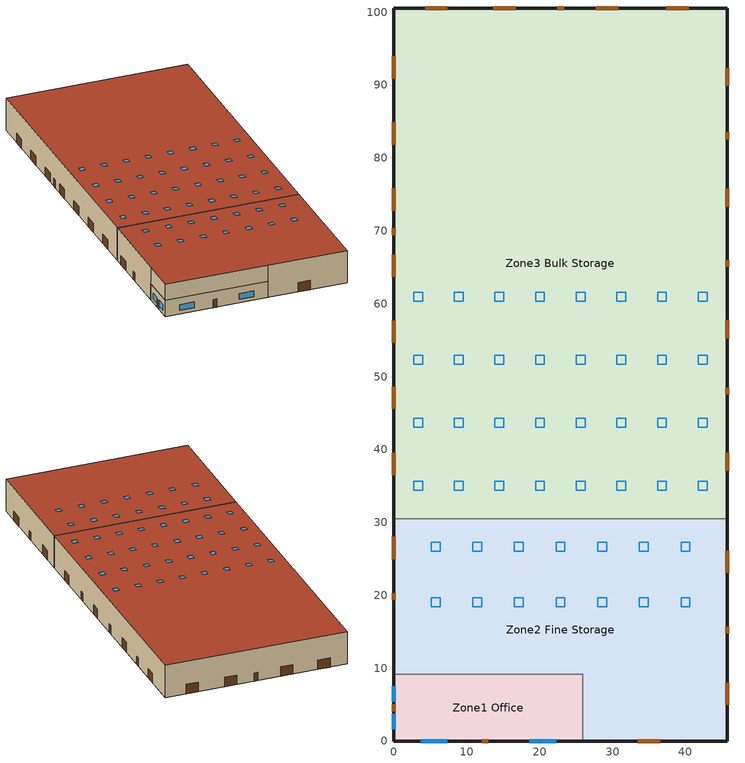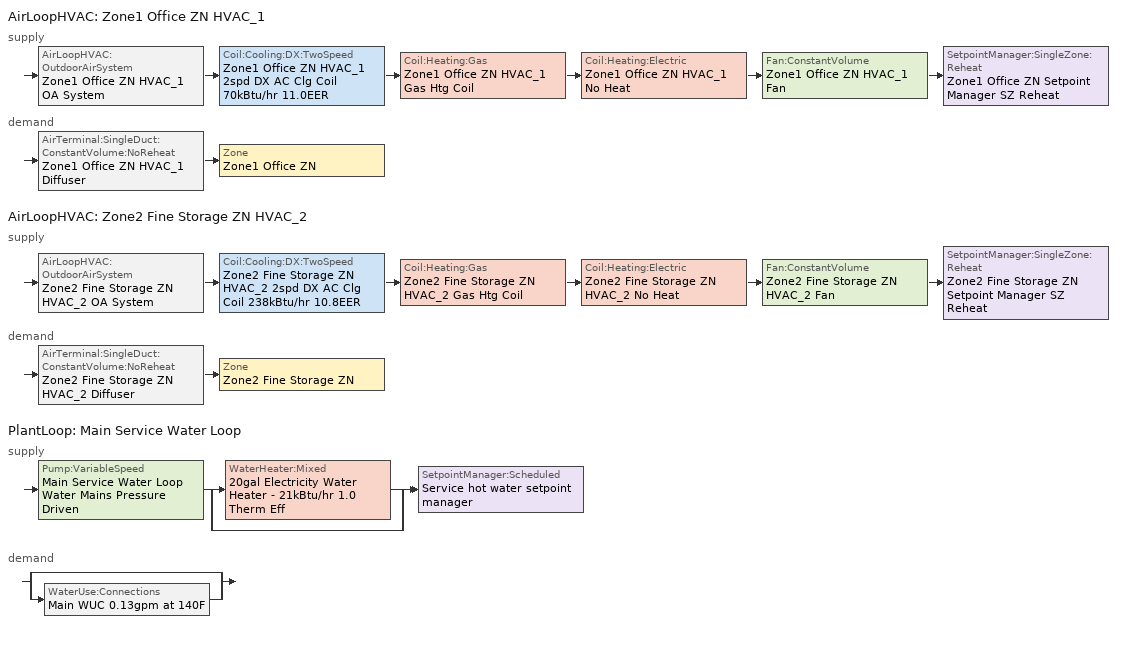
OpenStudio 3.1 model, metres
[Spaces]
Zone3 Bulk Storage
 floor ground (Foundation F 126 Perim 18592 Area 320484): 45.72,100.58 45.72,30.48 0,30.48 0,100.58 z0
 wall outside: 45.72,30.48 45.72,100.58 0,100.58 0,30.48 z0:8.53
 wall to Zone2 Fine Storage: 45.72,30.48 0,30.48 z0:8.53
 door: 0,93.95 0,90.9 / 0,84.88 0,81.83 / 0,75.82 0,72.77 / 0,66.75 0,63.7 / 0,57.68 0,54.63 / 0,48.61 0,45.57 / 0,39.55 0,36.5 / 45.72,37.09 45.72,39.53 / 45.72,55.27 45.72,57.71 / 45.72,73.32 45.72,75.75 / 45.72,89.89 45.72,92.33 / 40.44,100.58 37.39,100.58 / 30.77,100.58 27.72,100.58 / 16.69,100.58 13.64,100.58 / 7.32,100.58 4.27,100.58 z0:2.44; 45.72,47.55 45.72,48.46 / 45.72,65.07 45.72,65.99 / 45.72,82.6 45.72,83.51 / 23.35,100.58 22.44,100.58 / 0,70.35 0,69.43 z0:2.13
 roof outside: 45.72,30.48 45.72,100.58 0,100.58 0,30.48 z8.53
 skylight: 37.4,51.71 37.4,52.93 36.18,52.93 36.18,51.71 z8.53; 9.51,51.71 9.51,52.93 8.29,52.93 8.29,51.71 z8.53; 42.97,60.35 42.97,61.57 41.76,61.57 41.76,60.35 z8.53; 20.66,34.44 20.66,35.66 19.44,35.66 19.44,34.44 z8.53; 42.97,43.08 42.97,44.3 41.76,44.3 41.76,43.08 z8.53; 26.24,51.71 26.24,52.93 25.02,52.93 25.02,51.71 z8.53; 20.66,43.08 20.66,44.3 19.44,44.3 19.44,43.08 z8.53; 31.82,34.44 31.82,35.66 30.6,35.66 30.6,34.44 z8.53; 31.82,60.35 31.82,61.57 30.6,61.57 30.6,60.35 z8.53; 26.24,34.44 26.24,35.66 25.02,35.66 25.02,34.44 z8.53; 15.09,34.44 15.09,35.66 13.87,35.66 13.87,34.44 z8.53; 9.51,34.44 9.51,35.66 8.29,35.66 8.29,34.44 z8.53; 37.4,34.44 37.4,35.66 36.18,35.66 36.18,34.44 z8.53; 15.09,51.71 15.09,52.93 13.87,52.93 13.87,51.71 z8.53; 31.82,43.08 31.82,44.3 30.6,44.3 30.6,43.08 z8.53; 37.4,60.35 37.4,61.57 36.18,61.57 36.18,60.35 z8.53; 42.97,51.71 42.97,52.93 41.76,52.93 41.76,51.71 z8.53; 42.97,34.44 42.97,35.66 41.76,35.66 41.76,34.44 z8.53; 20.66,60.35 20.66,61.57 19.44,61.57 19.44,60.35 z8.53; 26.24,43.08 26.24,44.3 25.02,44.3 25.02,43.08 z8.53; 3.93,51.71 3.93,52.93 2.71,52.93 2.71,51.71 z8.53; 9.51,43.08 9.51,44.3 8.29,44.3 8.29,43.08 z8.53; 9.51,60.35 9.51,61.57 8.29,61.57 8.29,60.35 z8.53; 3.93,43.08 3.93,44.3 2.71,44.3 2.71,43.08 z8.53; 3.93,34.44 3.93,35.66 2.71,35.66 2.71,34.44 z8.53; 20.66,51.71 20.66,52.93 19.44,52.93 19.44,51.71 z8.53; 15.09,43.08 15.09,44.3 13.87,44.3 13.87,43.08 z8.53; 37.4,43.08 37.4,44.3 36.18,44.3 36.18,43.08 z8.53; 31.82,51.71 31.82,52.93 30.6,52.93 30.6,51.71 z8.53; 3.93,60.35 3.93,61.57 2.71,61.57 2.71,60.35 z8.53; 15.09,60.35 15.09,61.57 13.87,61.57 13.87,60.35 z8.53; 26.24,60.35 26.24,61.57 25.02,61.57 25.02,60.35 z8.53
Zone2 Fine Storage
 floor to Zone1 Office: 0,0 0,9.14 25.91,9.14 25.91,0 z4.27
 floor ground (Foundation F 126 Perim 7162 Area 115653): 45.72,30.48 45.72,0 25.91,0 25.91,9.14 0,9.14 0,30.48 z0
 wall outside: 0,30.48 0,9.14 / 25.91,0 45.72,0 45.72,30.48 z0:8.53; 0,9.14 0,0 25.91,0 z4.27:8.53
 wall to Zone1 Office: 0,9.14 25.91,9.14 25.91,0 z0:4.27
 door: 33.48,0 36.53,0 / 45.72,4.94 45.72,7.99 / 45.72,23.09 45.72,26.14 / 0,28.02 0,24.97 z0:2.44; 0,20.27 0,19.35 / 45.72,14.78 45.72,15.7 z0:2.13
 roof outside: 45.72,0 45.72,30.48 0,30.48 0,0 z8.53
 skylight: 40.61,26.06 40.61,27.28 39.4,27.28 39.4,26.06 z8.53; 17.75,26.06 17.75,27.28 16.54,27.28 16.54,26.06 z8.53; 17.75,18.44 17.75,19.66 16.54,19.66 16.54,18.44 z8.53; 40.61,18.44 40.61,19.66 39.4,19.66 39.4,18.44 z8.53; 6.32,26.06 6.32,27.28 5.11,27.28 5.11,26.06 z8.53; 12.04,26.06 12.04,27.28 10.82,27.28 10.82,26.06 z8.53; 23.47,18.44 23.47,19.66 22.25,19.66 22.25,18.44 z8.53; 6.32,18.44 6.32,19.66 5.11,19.66 5.11,18.44 z8.53; 29.18,26.06 29.18,27.28 27.97,27.28 27.97,26.06 z8.53; 23.47,26.06 23.47,27.28 22.25,27.28 22.25,26.06 z8.53; 29.18,18.44 29.18,19.66 27.97,19.66 27.97,18.44 z8.53; 34.9,26.06 34.9,27.28 33.68,27.28 33.68,26.06 z8.53; 12.04,18.44 12.04,19.66 10.82,19.66 10.82,18.44 z8.53; 34.9,18.44 34.9,19.66 33.68,19.66 33.68,18.44 z8.53
Zone1 Office
 floor ground (Foundation F 126 Perim 3505 Area 23688): 25.91,9.14 25.91,0 0,0 0,9.14 z0
 wall outside: 0,9.14 0,0 25.91,0 z0:4.27
 window: 0,7.52 0,5.39 / 18.59,0 22.25,0 / 3.66,0 7.31,0 / 0,3.76 0,1.62 z0.91:2.44
 door: 12.04,0 12.95,0 / 0,5.03 0,4.11 z0:2.13
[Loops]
AirLoopHVAC 'Zone1 Office ZN HVAC_1'
 supply: AirLoopHVAC:OutdoorAirSystem 'Zone1 Office ZN HVAC_1 OA System' > Coil:Cooling:DX:TwoSpeed 'Zone1 Office ZN HVAC_1 2spd DX AC Clg Coil 70kBtu/hr 11.0EER' > Coil:Heating:Gas 'Zone1 Office ZN HVAC_1 Gas Htg Coil' > Coil:Heating:Electric 'Zone1 Office ZN HVAC_1 No Heat' > Fan:ConstantVolume 'Zone1 Office ZN HVAC_1 Fan' > SetpointManager:SingleZone:Reheat 'Zone1 Office ZN Setpoint Manager SZ Reheat'
 demand: AirTerminal:SingleDuct:ConstantVolume:NoReheat 'Zone1 Office ZN HVAC_1 Diffuser' > Zone 'Zone1 Office ZN'
AirLoopHVAC 'Zone2 Fine Storage ZN HVAC_2'
 supply: AirLoopHVAC:OutdoorAirSystem 'Zone2 Fine Storage ZN HVAC_2 OA System' > Coil:Cooling:DX:TwoSpeed 'Zone2 Fine Storage ZN HVAC_2 2spd DX AC Clg Coil 238kBtu/hr 10.8EER' > Coil:Heating:Gas 'Zone2 Fine Storage ZN HVAC_2 Gas Htg Coil' > Coil:Heating:Electric 'Zone2 Fine Storage ZN HVAC_2 No Heat' > Fan:ConstantVolume 'Zone2 Fine Storage ZN HVAC_2 Fan' > SetpointManager:SingleZone:Reheat 'Zone2 Fine Storage ZN Setpoint Manager SZ Reheat'
 demand: AirTerminal:SingleDuct:ConstantVolume:NoReheat 'Zone2 Fine Storage ZN HVAC_2 Diffuser' > Zone 'Zone2 Fine Storage ZN'
PlantLoop 'Main Service Water Loop'
 supply: Pump:VariableSpeed 'Main Service Water Loop Water Mains Pressure Driven' > split
  | WaterHeater:Mixed '20gal Electricity Water Heater - 21kBtu/hr 1.0 Therm Eff'
  | bypass
  join > SetpointManager:Scheduled 'Service hot water setpoint manager'
 demand: split
  | bypass
  | WaterUse:Connections 'Main WUC 0.13gpm at 140F'
[ClimateZones]
Climate Zone Institution Name 1=ASHRAE; Climate Zone Document Name 1=ANSI/ASHRAE Standard 169; Climate Zone Document Year 1=2006; Climate Zone Value 1=2A
[Building]
-Warehouse-ASHRAE 169-2013-2A created: 2021-08-23 21:15:37 +0000: Default Construction Set=90.1-2010 - Warehouse - ASHRAE 169-2013-2A; Standards Number of Stories=1; Standards Number of Above Ground Stories=1; Standards Building Type=Warehouse
[Site]
Tampa-MacDill AFB_FL_USA: Latitude {deg}=27.85; Longitude {deg}=-82.52; Time Zone {hr}=-5; Elevation {m}=8; Terrain=Urban
[Site:WaterMainsTemperature]
Calculation Method=Correlation; Annual Average Outdoor Air Temperature {C}=21.85; Maximum Difference In Monthly Average Outdoor Air Temperatures {deltaC}=14.3
[SizingPeriod:DesignDay] Barometric Pressure {Pa}=101229; Sky Clearness=0; Rain Indicator=0; Snow Indicator=0; Day of Month=21; Daylight Saving Time Indicator=0; Humidity Indicating Type=Wetbulb; Dry-Bulb Temperature Range Modifier Type=DefaultMultipliers
Name | Maximum Dry-Bulb Temperature {C} | Daily Dry-Bulb Temperature Range {deltaC} | Humidity Indicating Conditions at Maximum Dry-Bulb | Wind Speed {m/s} | Wind Direction {deg} | Month | Day Type | Solar Model Indicator | ASHRAE Taub | ASHRAE Taud
Tampa-MacDill.AFB_FL_USA Ann Clg .4% Condns DB=>MWB | 33.9 | 7.9 | 25.1 | 3.1 | 270 | 8 | SummerDesignDay | ASHRAETau | 0.491 | 2.016
Tampa-MacDill.AFB_FL_USA Ann Htg 99.6% Condns DB | 4.6 | 0 | 4.6 | 2.5 | 10 | 1 | WinterDesignDay | ASHRAEClearSky
[Site:GroundTemperature:FCfactorMethod]
January Ground Temperature {C}=24.2; February Ground Temperature {C}=18.9; March Ground Temperature {C}=15.7; April Ground Temperature {C}=13.6; May Ground Temperature {C}=15.5; June Ground Temperature {C}=17.1; July Ground Temperature {C}=21.2; August Ground Temperature {C}=26.9; September Ground Temperature {C}=27.6; October Ground Temperature {C}=27.9; November Ground Temperature {C}=27.4; December Ground Temperature {C}=26.2
[Material:NoMass] Thermal Absorptance=0.9; Solar Absorptance=0.7
Name | Roughness | Thermal Resistance {m2-K/W} | Visible Absorptance
CP02 CARPET PAD | VeryRough | 0.21648 | 0.8
Typical Insulation R-6.78; Typical Insulation R-6.78 1; Typical Insulation R-6.78 2; Typical Insulation R-6.78 3 | Smooth | 1.19347 | 0.7
Typical Carpet Pad | Smooth | 0.21648 | 0.8
Typical Insulation R-7.55; Typical Insulation R-7.55 1 | Smooth | 1.3294 | 0.7
Typical Insulation R-9.53; Typical Insulation R-9.53 1 | Smooth | 1.67819 | 0.7
Typical Insulation R-0.58; Typical Insulation R-0.58 1; Typical Insulation R-0.58 2; Typical Insulation R-0.58 3 | Smooth | 0.101892 | 0.7
Typical Insulation R-0.01; Typical Insulation R-0.01 1; Typical Insulation R-0.01 2; Typical Insulation R-0.01 3 | Smooth | 0.001 | 0.7
Typical Insulation R-9.45; Typical Insulation R-9.45 1 | Smooth | 1.66456 | 0.7
Typical Insulation R-17.4; Typical Insulation R-17.4 1 | Smooth | 3.06462 | 0.7
[Material]
Name | Roughness | Thickness {m} | Conductivity {W/m-K} | Density {kg/m3} | Specific Heat {J/kg-K} | Thermal Absorptance | Solar Absorptance | Visible Absorptance
100mm Normalweight concrete floor | MediumSmooth | 0.1016 | 2.31 | 2322 | 832
G01 13mm gypsum board | Smooth | 0.0127 | 0.16 | 800 | 1090 | 0.9 | 0.7 | 0.5
4 in. Normalweight Concrete Floor | MediumRough | 0.1016 | 2.31 | 2322 | 832 | 0.9 | 0.7 | 0.7
Metal Siding | Smooth | 0.0015 | 44.96 | 7688.86 | 410 | 0.9 | 0.7 | 0.7
1/2IN Gypsum | Smooth | 0.0127 | 0.16 | 784.9 | 830 | 0.9 | 0.4 | 0.4
Metal Roof Surface | Smooth | 0.0008 | 45.28 | 7824 | 500 | 0.9 | 0.7 | 0.7
6 in. Normalweight Concrete Floor | MediumRough | 0.1524 | 2.31 | 2322 | 832 | 0.9 | 0.7 | 0.7
8 in. Concrete Block Basement Wall | MediumRough | 0.2032 | 1.326 | 1842 | 912 | 0.9 | 0.7 | 0.7
G05 25mm wood | MediumSmooth | 0.0254 | 0.15 | 608 | 1630 | 0.9 | 0.5 | 0.5
Std Wood 6inch | MediumSmooth | 0.15 | 0.12 | 540 | 1210 | 0.9 | 0.7 | 0.7
[Construction:FfactorGroundFloor] F-Factor {W/m-K}=1.26344
Name | Area {m2} | PerimeterExposed {m}
Foundation F 126 Perim 3505 Area 23688 | 236.88 | 35.0503
Foundation F 126 Perim 18592 Area 320484 | 3204.84 | 185.919
Foundation F 126 Perim 7162 Area 115653 | 1156.53 | 71.6245
[DefaultConstructionSet] Interior Partition Construction=Typical Interior Partition
Name | Default Exterior Surface Constructions | Default Interior Surface Constructions | Default Ground Contact Surface Constructions | Default Exterior SubSurface Constructions | Default Interior SubSurface Constructions
90.1-2010 - Warehouse - ASHRAE 169-2013-2A | Default Surface Constructions 1 | Default Surface Constructions 2 | Default Surface Constructions 3 | Default Sub Surface Constructions 1 | Default Sub Surface Constructions 2
90.1-2010 - Warehouse - Bulk - ASHRAE 169-2013-2A | Default Surface Constructions 4 | Default Surface Constructions 5 | Default Surface Constructions 6 | Default Sub Surface Constructions 3 | Default Sub Surface Constructions 4
90.1-2010 - Warehouse - Fine - ASHRAE 169-2013-2A | Default Surface Constructions 7 | Default Surface Constructions 8 | Default Surface Constructions 9 | Default Sub Surface Constructions 5 | Default Sub Surface Constructions 6
90.1-2010 - Warehouse - Office - ASHRAE 169-2013-2A | Default Surface Constructions 10 | Default Surface Constructions 11 | Default Surface Constructions 12 | Default Sub Surface Constructions 7 | Default Sub Surface Constructions 8
[DefaultSurfaceConstructions]
Name | Floor Construction | Wall Construction | Roof Ceiling Construction
Default Surface Constructions 1 | Typical Insulated Exterior Mass Floor R-9.35 | Typical Insulated Metal Building Wall R-8.85 | Typical Insulated Metal Building Roof R-10.31
Default Surface Constructions 2; Default Surface Constructions 5; Default Surface Constructions 8; Default Surface Constructions 11 | Typical Interior Floor | Typical Interior Wall | Typical Interior Ceiling
Default Surface Constructions 3; Default Surface Constructions 6; Default Surface Constructions 9; Default Surface Constructions 12 | ext-slab | Typical Insulated Basement Mass Wall
Default Surface Constructions 4 | Typical Insulated Exterior Mass Floor R-9.35 1 | Typical Insulated Metal Building Wall R-8.85 1 | Typical Insulated Metal Building Roof R-10.31 1
Default Surface Constructions 7 | Typical Insulated Exterior Mass Floor R-9.35 2 | Typical Insulated Metal Building Wall R-10.75 | Typical Insulated Metal Building Roof R-18.18
Default Surface Constructions 10 | Typical Insulated Exterior Mass Floor R-9.35 3 | Typical Insulated Metal Building Wall R-10.75 1 | Typical Insulated Metal Building Roof R-18.18 1
[Construction]
Typical Insulated Exterior Mass Floor R-9.35: Typical Insulation R-6.78, 4 in. Normalweight Concrete Floor, Typical Carpet Pad
Typical Insulated Metal Building Wall R-8.85: Metal Siding, Typical Insulation R-7.55, 1/2IN Gypsum
Typical Insulated Metal Building Roof R-10.31: Metal Roof Surface, Typical Insulation R-9.53
Typical Interior Floor: 100mm Normalweight concrete floor, CP02 CARPET PAD
Typical Interior Wall: G01 13mm gypsum board, G01 13mm gypsum board
Typical Interior Ceiling: CP02 CARPET PAD, 100mm Normalweight concrete floor
ext-slab: 6 in. Normalweight Concrete Floor
Typical Insulated Basement Mass Wall: 8 in. Concrete Block Basement Wall
U 0.72 SHGC 0.25 Sgl Ref-B-M Tint 6mm: REF B TINT MID 6MM
Typical Uninsulated Swinging Door R-1.43: Typical Insulation R-0.58
Typical Overhead Door R-0.86: Typical Insulation R-0.01
U 1.98 SHGC 0.36 Sgl Ref-B-H Clr 6mm: REF B CLEAR HI 6MM
Typical Interior Window: Clear 3mm
Typical Interior Door; Typical Interior Partition: G05 25mm wood
Typical Insulated Exterior Mass Floor R-9.35 1: Typical Insulation R-6.78 1, 4 in. Normalweight Concrete Floor, Typical Carpet Pad
Typical Insulated Metal Building Wall R-8.85 1: Metal Siding, Typical Insulation R-7.55 1, 1/2IN Gypsum
Typical Insulated Metal Building Roof R-10.31 1: Metal Roof Surface, Typical Insulation R-9.53 1
Typical Uninsulated Swinging Door R-1.43 1: Typical Insulation R-0.58 1
Typical Overhead Door R-0.86 1: Typical Insulation R-0.01 1
Typical Insulated Exterior Mass Floor R-9.35 2: Typical Insulation R-6.78 2, 4 in. Normalweight Concrete Floor, Typical Carpet Pad
Typical Insulated Metal Building Wall R-10.75: Metal Siding, Typical Insulation R-9.45, 1/2IN Gypsum
Typical Insulated Metal Building Roof R-18.18: Metal Roof Surface, Typical Insulation R-17.4
Typical Uninsulated Swinging Door R-1.43 2: Typical Insulation R-0.58 2
Typical Overhead Door R-0.86 2: Typical Insulation R-0.01 2
Typical Insulated Exterior Mass Floor R-9.35 3: Typical Insulation R-6.78 3, 4 in. Normalweight Concrete Floor, Typical Carpet Pad
Typical Insulated Metal Building Wall R-10.75 1: Metal Siding, Typical Insulation R-9.45 1, 1/2IN Gypsum
Typical Insulated Metal Building Roof R-18.18 1: Metal Roof Surface, Typical Insulation R-17.4 1
Typical Uninsulated Swinging Door R-1.43 3: Typical Insulation R-0.58 3
Typical Overhead Door R-0.86 3: Typical Insulation R-0.01 3
InteriorFurnishings: Std Wood 6inch
[DefaultSubSurfaceConstructions]
Name | Fixed Window Construction | Operable Window Construction | Door Construction | Overhead Door Construction | Skylight Construction | Tubular Daylight Dome Construction | Tubular Daylight Diffuser Construction
Default Sub Surface Constructions 1 | U 0.72 SHGC 0.25 Sgl Ref-B-M Tint 6mm | U 0.72 SHGC 0.25 Sgl Ref-B-M Tint 6mm | Typical Uninsulated Swinging Door R-1.43 | Typical Overhead Door R-0.86 | U 1.98 SHGC 0.36 Sgl Ref-B-H Clr 6mm | Typical Interior Window | Typical Interior Window
Default Sub Surface Constructions 2; Default Sub Surface Constructions 4; Default Sub Surface Constructions 6; Default Sub Surface Constructions 8 | Typical Interior Window | Typical Interior Window | Typical Interior Door
Default Sub Surface Constructions 3 | U 0.72 SHGC 0.25 Sgl Ref-B-M Tint 6mm | U 0.72 SHGC 0.25 Sgl Ref-B-M Tint 6mm | Typical Uninsulated Swinging Door R-1.43 1 | Typical Overhead Door R-0.86 1 | U 1.98 SHGC 0.36 Sgl Ref-B-H Clr 6mm | Typical Interior Window | Typical Interior Window
Default Sub Surface Constructions 5 | U 0.72 SHGC 0.25 Sgl Ref-B-M Tint 6mm | U 0.72 SHGC 0.25 Sgl Ref-B-M Tint 6mm | Typical Uninsulated Swinging Door R-1.43 2 | Typical Overhead Door R-0.86 2 | U 1.98 SHGC 0.36 Sgl Ref-B-H Clr 6mm | Typical Interior Window | Typical Interior Window
Default Sub Surface Constructions 7 | U 0.72 SHGC 0.25 Sgl Ref-B-M Tint 6mm | U 0.72 SHGC 0.25 Sgl Ref-B-M Tint 6mm | Typical Uninsulated Swinging Door R-1.43 3 | Typical Overhead Door R-0.86 3 | U 1.98 SHGC 0.36 Sgl Ref-B-H Clr 6mm | Typical Interior Window | Typical Interior Window
[WindowMaterial:Glazing] Optical Data Type=SpectralAverage; Infrared Transmittance at Normal Incidence=0; Front Side Infrared Hemispherical Emissivity=0.84; Conductivity {W/m-K}=0.9; Dirt Correction Factor for Solar and Visible Transmittance=1; Solar Diffusing=No
Name | Thickness {m} | Solar Transmittance at Normal Incidence | Front Side Solar Reflectance at Normal Incidence | Back Side Solar Reflectance at Normal Incidence | Visible Transmittance at Normal Incidence | Front Side Visible Reflectance at Normal Incidence | Back Side Visible Reflectance at Normal Incidence | Back Side Infrared Hemispherical Emissivity
REF B TINT MID 6MM | 0.006 | 0.1 | 0.11 | 0.41 | 0.13 | 0.1 | 0.32 | 0.45
REF B CLEAR HI 6MM | 0.006 | 0.24 | 0.16 | 0.32 | 0.3 | 0.16 | 0.29 | 0.6
Clear 3mm | 0.003 | 0.837 | 0.075 | 0.075 | 0.898 | 0.081 | 0.081 | 0.84
[Space] Building Story=Building Story 1; Part of Total Floor Area=Yes
Name | Space Type | Thermal Zone
Zone3 Bulk Storage | Warehouse Bulk | Zone3 Bulk Storage ZN
Zone2 Fine Storage | Warehouse Fine | Zone2 Fine Storage ZN
Zone1 Office | Warehouse Office | Zone1 Office ZN
[BuildingStory]
Building Story 1: Nominal Z Coordinate {m}=0
[SpaceType] Standards Building Type=Warehouse
Name | Default Construction Set | Default Schedule Set | Design Specification Outdoor Air Object | Standards Space Type
Warehouse Bulk | 90.1-2010 - Warehouse - Bulk - ASHRAE 169-2013-2A | Warehouse Bulk Schedule Set | Warehouse Bulk Ventilation | Bulk
Warehouse Fine | 90.1-2010 - Warehouse - Fine - ASHRAE 169-2013-2A | Warehouse Fine Schedule Set | Warehouse Fine Ventilation | Fine
Warehouse Office | 90.1-2010 - Warehouse - Office - ASHRAE 169-2013-2A | Warehouse Office Schedule Set | Warehouse Office Ventilation | Office
[Lights:Definition] Design Level Calculation Method=Watts/Area; Fraction Visible=0.18; Return Air Fraction=0
Name | Watts per Space Floor Area {W/m2} | Fraction Radiant
Warehouse Bulk Lights Definition | 6.24307 | 0.42
Warehouse Fine Lights Definition | 10.2257 | 0.42
Warehouse Office Lights Definition | 9.68752 | 0.37
[Lights] Fraction Replaceable=1
Name | Lights Definition | Space or SpaceType
Warehouse Bulk Lights | Warehouse Bulk Lights Definition | Warehouse Bulk
Warehouse Fine Lights | Warehouse Fine Lights Definition | Warehouse Fine
Warehouse Office Lights | Warehouse Office Lights Definition | Warehouse Office
[ElectricEquipment:Definition] Design Level Calculation Method=Watts/Area; Fraction Latent=0; Fraction Radiant=0; Fraction Lost=0
Name | Watts per Space Floor Area {W/m2}
Warehouse Bulk Elec Equip Definition | 2.55842
Warehouse Office Elec Equip Definition | 8.07293
[ElectricEquipment]
Name | Electric Equipment Definition | Space or SpaceType
Warehouse Bulk Elec Equip | Warehouse Bulk Elec Equip Definition | Warehouse Bulk
Warehouse Office Elec Equip | Warehouse Office Elec Equip Definition | Warehouse Office
[DesignSpecification:OutdoorAir] Outdoor Air Method=Sum; Outdoor Air Flow per Floor Area {m3/s-m2}=0.0003048
Name | Outdoor Air Flow per Person {m3/s-person}
Warehouse Bulk Ventilation; Warehouse Fine Ventilation
Warehouse Office Ventilation | 0.00235974
[DefaultScheduleSet] Number of People Schedule=Warehouse BLDG_OCC_SCH; People Activity Level Schedule=Warehouse Office Activity Schedule
Name | Lighting Schedule | Electric Equipment Schedule | Infiltration Schedule
Warehouse Bulk Schedule Set | Warehouse BLDG_LIGHT_STORAGE_SCH | Warehouse Bldg Equip | Warehouse Bulk Infil Schedule
Warehouse Fine Schedule Set | Warehouse BLDG_LIGHT_STORAGE_SCH | Warehouse Bldg Equip | Warehouse Fine Infil Schedule
Warehouse Office Schedule Set | Warehouse BLDG_LIGHT_OFFICE_SCH_2010 | Warehouse Office_Plug_SCH | Warehouse Office Infil Schedule
[ThermostatSetpoint:DualSetpoint]
Name | Heating Setpoint Temperature Schedule | Cooling Setpoint Temperature Schedule
Warehouse Office Thermostat 1 | Warehouse HtgSetp | Warehouse ClgSetp
Warehouse Fine Thermostat 1 | Warehouse Fine Storage Heating Setpoint Schedule | Warehouse Fine Storage Cooling Setpoint Schedule
Warehouse Bulk Thermostat 1 | Warehouse Bulk Storage Heating Setpoint Schedule | Warehouse ClgSetp BulkStorage
[People:Definition]
Warehouse Office People Definition: Number of People Calculation Method=People/Area; People per Space Floor Area {person/m2}=0.0210973; Fraction Radiant=0.3
[People]
Warehouse Office People: People Definition=Warehouse Office People Definition; Space or SpaceType=Warehouse Office; Work Efficiency Schedule=Work Efficiency Schedule; Clothing Insulation Schedule=Clothing Schedule; Air Velocity Schedule=Air Velocity Schedule; Multiplier=1
[SpaceInfiltration:DesignFlowRate] Design Flow Rate Calculation Method=Flow/ExteriorArea; Constant Term Coefficient=0; Temperature Term Coefficient=0; Velocity Term Coefficient=0.224; Velocity Squared Term Coefficient=0
Name | Space or SpaceType | Schedule | Flow per Exterior Surface Area {m3/s-m2}
Zone1 Office Infiltration | Zone1 Office | Warehouse Office Infil Schedule | 0.000569573
Zone2 Fine Storage Infiltration | Zone2 Fine Storage | Warehouse Fine Infil Schedule | 0.000201156
Zone3 Bulk Storage Infiltration | Zone3 Bulk Storage | Warehouse Bulk Infil Schedule | 0.000188606
[ThermalZone] Use Ideal Air Loads=No
Name | Primary Daylighting Control | Fraction of Zone Controlled by Primary Daylighting Control | Secondary Daylighting Control | Fraction of Zone Controlled by Secondary Daylighting Control | Thermostat
Zone1 Office ZN | Zone1 Office Daylt Sensor 1 | 0.085 | Zone1 Office Daylt Sensor 2 | 0.085 | Warehouse Office Thermostat 1
Zone2 Fine Storage ZN | Zone2 Fine Storage Daylt Sensor 1 | 0.25 | Zone2 Fine Storage Daylt Sensor 2 | 0.25 | Warehouse Fine Thermostat 1
Zone3 Bulk Storage ZN | Zone3 Bulk Storage Daylt Sensor 1 | 0.25 | Zone3 Bulk Storage Daylt Sensor 2 | 0.25 | Warehouse Bulk Thermostat 1
[Sizing:Zone] Zone Cooling Design Supply Air Temperature Input Method=SupplyAirTemperature; Zone Cooling Design Supply Air Temperature Difference {deltaC}=11.11; Zone Heating Design Supply Air Temperature Input Method=SupplyAirTemperature; Zone Heating Design Supply Air Temperature {C}=50; Zone Heating Design Supply Air Temperature Difference {deltaC}=11.11; Zone Cooling Design Supply Air Humidity Ratio {kg-H2O/kg-air}=0.0085; Zone Heating Design Supply Air Humidity Ratio {kg-H2O/kg-air}=0.008; Cooling Design Air Flow Method=DesignDay; Heating Design Air Flow Method=DesignDay; Account for Dedicated Outdoor Air System=No; Dedicated Outdoor Air System Control Strategy=NeutralSupplyAir; Dedicated Outdoor Air Low Setpoint Temperature for Design {C}=autosize; Dedicated Outdoor Air High Setpoint Temperature for Design {C}=autosize
Name | Zone Cooling Design Supply Air Temperature {C}
Zone1 Office ZN; Zone2 Fine Storage ZN | 12.7778
Zone3 Bulk Storage ZN | 14
[Zone equipment]
Zone1 Office ZN: Zone1 Office ZN HVAC_1 Diffuser
Zone2 Fine Storage ZN: Zone2 Fine Storage ZN HVAC_2 Diffuser
Zone3 Bulk Storage ZN: Zone3 Bulk Storage ZN Unit Heater, Zone3 Bulk Storage ZN Ventilation, Zone3 Bulk Storage ZN Ventilation 1
[AirLoopHVAC] Availability Schedule=Warehouse FanSched; Design Supply Air Flow Rate {m3/s}=autosize; Design Return Air Flow Fraction of Supply Air Flow=1
Zone1 Office ZN HVAC_1; Zone2 Fine Storage ZN HVAC_2
[Sizing:System] Type of Load to Size On=Sensible; Design Outdoor Air Flow Rate {m3/s}=Autosize; Central Heating Maximum System Air Flow Ratio=1; Preheat Design Temperature {C}=7.22222; Preheat Design Humidity Ratio {kg-H2O/kg-Air}=0.008; Precool Design Temperature {C}=12.7778; Precool Design Humidity Ratio {kg-H2O/kg-Air}=0.008; Central Cooling Design Supply Air Temperature {C}=12.7778; Central Heating Design Supply Air Temperature {C}=50; Sizing Option=Coincident; 100% Outdoor Air in Cooling=No; 100% Outdoor Air in Heating=No; Central Cooling Design Supply Air Humidity Ratio {kg-H2O/kg-Air}=0.0085; Central Heating Design Supply Air Humidity Ratio {kg-H2O/kg-Air}=0.008; Cooling Design Air Flow Method=DesignDay; Cooling Design Air Flow Rate {m3/s}=0; Heating Design Air Flow Method=DesignDay; Heating Design Air Flow Rate {m3/s}=0; System Outdoor Air Method=ZoneSum; Zone Maximum Outdoor Air Fraction=1; Cooling Supply Air Flow Rate Per Floor Area {m3/s-m2}=0.00996765; Cooling Fraction of Autosized Cooling Supply Air Flow Rate=1; Cooling Supply Air Flow Rate Per Unit Cooling Capacity {m3/s-W}=3.94755e-05; Heating Supply Air Flow Rate Per Floor Area {m3/s-m2}=0.00996765; Heating Fraction of Autosized Heating Supply Air Flow Rate=1; Heating Fraction of Autosized Cooling Supply Air Flow Rate=1; Heating Supply Air Flow Rate Per Unit Heating Capacity {m3/s-W}=3.15882e-05; Cooling Design Capacity Method=CoolingDesignCapacity; Cooling Design Capacity {W}=autosize; Cooling Design Capacity Per Floor Area {W/m2}=234.7; Fraction of Autosized Cooling Design Capacity=1; Heating Design Capacity Method=HeatingDesignCapacity; Heating Design Capacity {W}=autosize; Heating Design Capacity Per Floor Area {W/m2}=157; Fraction of Autosized Heating Design Capacity=1; Central Cooling Capacity Control Method=OnOff
Zone1 Office ZN HVAC_1; Zone2 Fine Storage ZN HVAC_2
[SetpointManager:SingleZone:Reheat] Minimum Supply Air Temperature {C}=12.7778; Maximum Supply Air Temperature {C}=50
Name | Control Zone | Setpoint Node or NodeList
Zone1 Office ZN Setpoint Manager SZ Reheat | Zone1 Office ZN | Zone1 Office ZN HVAC_1 Supply Outlet Node
Zone2 Fine Storage ZN Setpoint Manager SZ Reheat | Zone2 Fine Storage ZN | Zone2 Fine Storage ZN HVAC_2 Supply Outlet Node
[Coil:Heating:Gas] Gas Burner Efficiency=0.8; Nominal Capacity {W}=AutoSize; Parasitic Electric Load {W}=0; Parasitic Gas Load {W}=0
Name | Availability Schedule
Zone1 Office ZN HVAC_1 Gas Htg Coil; Zone2 Fine Storage ZN HVAC_2 Gas Htg Coil | Always On Discrete
Zone3 Bulk Storage ZN UnitHeater Gas Htg Coil | Always On
[Coil:Heating:Electric] Availability Schedule=Always Off Discrete; Efficiency=1; Nominal Capacity {W}=0
Zone1 Office ZN HVAC_1 No Heat; Zone2 Fine Storage ZN HVAC_2 No Heat
[Coil:Cooling:DX:TwoSpeed] Availability Schedule=Always On Discrete; Rated High Speed Total Cooling Capacity {W}=Autosize; Rated High Speed Sensible Heat Ratio=Autosize; Rated High Speed Air Flow Rate {m3/s}=Autosize; Unit Internal Static Air Pressure {Pa}=773.3; Rated Low Speed Total Cooling Capacity {W}=Autosize; Rated Low Speed Sensible Heat Ratio=0.69; Condenser Type=AirCooled; Minimum Outdoor Dry-Bulb Temperature for Compressor Operation {C}=-25; High Speed Evaporative Condenser Effectiveness=0; High Speed Evaporative Condenser Air Flow Rate {m3/s}=Autosize; High Speed Evaporative Condenser Pump Rated Power Consumption {W}=Autosize; Low Speed Evaporative Condenser Effectiveness=0; Low Speed Evaporative Condenser Air Flow Rate {m3/s}=Autosize; Low Speed Evaporative Condenser Pump Rated Power Consumption {W}=Autosize; Basin Heater Capacity {W/K}=10; Basin Heater Setpoint Temperature {C}=2
Name | Rated High Speed COP {W/W} | Total Cooling Capacity Function of Temperature Curve | Total Cooling Capacity Function of Flow Fraction Curve | Energy Input Ratio Function of Temperature Curve | Energy Input Ratio Function of Flow Fraction Curve | Part Load Fraction Correlation Curve | Rated Low Speed COP {W/W} | Low Speed Total Cooling Capacity Function of Temperature Curve | Low Speed Energy Input Ratio Function of Temperature Curve
Zone1 Office ZN HVAC_1 2spd DX AC Clg Coil 70kBtu/hr 11.0EER | 3.79883 | PSZ-Fine Storage DX Coil Cap-FT | DX Coil Cap-FF | PSZ-AC DX Coil EIR-FT | Split DX Coil EIR-FF | HPACCOOLPLFFPLR | 3.79883 | PSZ-Fine Storage DX Coil Cap-FT | PSZ-AC DX Coil EIR-FT
Zone2 Fine Storage ZN HVAC_2 2spd DX AC Clg Coil 238kBtu/hr 10.8EER | 3.73224 | PSZ-AC_CoolCLennoxStandard10Ton_TGA120S2B_CapFT | AHU-1_CoolCStandard10Ton_CapFF | PSZ-AC_CoolCStandard10Ton_EIRFT | CoolCLennoxStandard10Ton_TGA120S2B_EIRFFF | PSZ-AC_CoolCLennoxStandard10Ton_TGA120S2B_PLR | 3.73224 | PSZ-AC_CoolCLennoxStandard10Ton_TGA120S2B_CapFT | PSZ-AC_CoolCStandard10Ton_EIRFT
[Fan:ConstantVolume] Maximum Flow Rate {m3/s}=AutoSize; Motor In Airstream Fraction=1
Name | Availability Schedule | Fan Total Efficiency | Pressure Rise {Pa} | Motor Efficiency
Zone1 Office ZN HVAC_1 Fan | Warehouse FanSched | 0.56225 | 622.722 | 0.865
Zone2 Fine Storage ZN HVAC_2 Fan | Warehouse FanSched | 0.58175 | 622.722 | 0.895
Zone3 Bulk Storage ZN UnitHeater Fan | Always On | 0.55575 | 49.8178 | 0.855
[Controller:OutdoorAir] Minimum Outdoor Air Flow Rate {m3/s}=autosize; Maximum Outdoor Air Flow Rate {m3/s}=Autosize; Economizer Control Type=DifferentialEnthalpy; Economizer Control Action Type=ModulateFlow; Lockout Type=LockoutWithHeating; Minimum Limit Type=FixedMinimum; Minimum Outdoor Air Schedule=Warehouse MinOA_MotorizedDamper_Sched; High Humidity Control=No; Heat Recovery Bypass Control Type=BypassWhenWithinEconomizerLimits
Name | Controller Mechanical Ventilation
Zone1 Office ZN HVAC_1 OA System Controller | Controller Mechanical Ventilation 1
Zone2 Fine Storage ZN HVAC_2 OA System Controller | Controller Mechanical Ventilation 2
[Controller:MechanicalVentilation] Availability Schedule=Always On Discrete; System Outdoor Air Method=ZoneSum
Controller Mechanical Ventilation 1; Controller Mechanical Ventilation 2
[AirLoopHVAC:OutdoorAirSystem]
Name | Controller
Zone1 Office ZN HVAC_1 OA System | Zone1 Office ZN HVAC_1 OA System Controller
Zone2 Fine Storage ZN HVAC_2 OA System | Zone2 Fine Storage ZN HVAC_2 OA System Controller
[AvailabilityManager:NightCycle] Applicability Schedule=Always On Discrete; Control Type=CycleOnAny; Thermostat Tolerance {deltaC}=1; Cycling Run Time {s}=1800
Availability Manager Night Cycle 1; Availability Manager Night Cycle 2
[AirTerminal:SingleDuct:ConstantVolume:NoReheat] Availability Schedule=Always On Discrete; Maximum Air Flow Rate {m3/s}=AutoSize
Zone1 Office ZN HVAC_1 Diffuser; Zone2 Fine Storage ZN HVAC_2 Diffuser
[ZoneHVAC:UnitHeater]
Zone3 Bulk Storage ZN Unit Heater: Availability Schedule=Always On; Supply Air Fan=Zone3 Bulk Storage ZN UnitHeater Fan; Maximum Supply Air Flow Rate {m3/s}=autosize; Fan Control Type=OnOff; Heating Coil=Zone3 Bulk Storage ZN UnitHeater Gas Htg Coil; Maximum Hot Water Flow Rate {m3/s}=autosize; Minimum Hot Water Flow Rate {m3/s}=0; Heating Convergence Tolerance=0.001
[ZoneVentilation:DesignFlowRate] Schedule=Always On; Design Flow Rate Calculation Method=Flow/Zone; Flow Rate per Zone Floor Area {m3/s-m2}=0; Flow Rate per Person {m3/s-person}=0; Air Changes per Hour {1/hr}=0; Temperature Term Coefficient=0; Velocity Squared Term Coefficient=0; Delta Temperature {deltaC}=-100; Minimum Outdoor Temperature {C}=-100; Maximum Outdoor Temperature {C}=100; Maximum Wind Speed {m/s}=40
Name | Design Flow Rate {m3/s} | Ventilation Type | Fan Pressure Rise {Pa} | Fan Total Efficiency | Constant Term Coefficient | Velocity Term Coefficient | Minimum Indoor Temperature {C} | Maximum Indoor Temperature {C}
Zone3 Bulk Storage ZN Ventilation | 37.76 | Exhaust | 31.1361 | 0.51 | 1 | 0 | 29.4444 | 100
Zone3 Bulk Storage ZN Ventilation 1 | 0.943895 | Natural | 0 | 1 | 0 | 0.224 | -73.3333 | 29.4444
[InternalMass:Definition]
Internal Mass Definition 1: Construction=InteriorFurnishings; Design Level Calculation Method=SurfaceArea/Area; Surface Area per Space Floor Area=2
[InternalMass] Internal Mass Definition=Internal Mass Definition 1; Multiplier=1
Name | Space or SpaceType
Zone1 Office Mass | Zone1 Office
Zone2 Fine Storage Mass | Zone2 Fine Storage
[PlantLoop]
Main Service Water Loop: Glycol Concentration=0; Maximum Loop Temperature {C}=60; Minimum Loop Temperature {C}=10; Plant Loop Volume {m3}=Autocalculate; Load Distribution Scheme=Optimal
[Sizing:Plant]
Main Service Water Loop: Loop Type=Heating; Design Loop Exit Temperature {C}=60; Loop Design Temperature Difference {deltaC}=5; Sizing Option=NonCoincident; Zone Timesteps in Averaging Window=1; Coincident Sizing Factor Mode=None
[SetpointManager:Scheduled]
Service hot water setpoint manager: Control Variable=Temperature; Schedule=Service Water Loop Temp - 140F; Setpoint Node or NodeList=Main Service Water Loop Supply Outlet Node
[Pump:VariableSpeed]
Main Service Water Loop Water Mains Pressure Driven: Rated Pump Head {Pa}=0.001; Motor Efficiency=0.855; Pump Control Type=Continuous; Skin Loss Radiative Fraction=0.5; Design Power Sizing Method=PowerPerFlowPerPressure; Design Electric Power per Unit Flow Rate {W/(m3/s)}=348701.1; Design Shaft Power per Unit Flow Rate per Unit Head {W-s/m3-Pa}=1.28205; Design Minimum Flow Rate Fraction=0
[WaterHeater:Mixed]
20gal Electricity Water Heater - 21kBtu/hr 1.0 Therm Eff: Tank Volume {m3}=0.0757082; Setpoint Temperature Schedule=Service Water Loop Temp - 140F; Deadband Temperature Difference {deltaC}=2; Maximum Temperature Limit {C}=60; Heater Control Type=Cycle; Heater Maximum Capacity {W}=6154.75; Heater Fuel Type=Electricity; Heater Thermal Efficiency=1; Off Cycle Parasitic Fuel Consumption Rate {W}=481; Off Cycle Parasitic Fuel Type=Electricity; Off Cycle Parasitic Heat Fraction to Tank=0; On Cycle Parasitic Fuel Consumption Rate {W}=481; On Cycle Parasitic Fuel Type=Electricity; On Cycle Parasitic Heat Fraction to Tank=0; Ambient Temperature Indicator=ThermalZone; Ambient Temperature Thermal Zone=Zone1 Office ZN; Off Cycle Loss Coefficient to Ambient Temperature {W/K}=0.799834; On Cycle Loss Coefficient to Ambient Temperature {W/K}=0.799834; Use Side Effectiveness=1; Source Side Effectiveness=1; Use Side Design Flow Rate {m3/s}=autosize; Source Side Design Flow Rate {m3/s}=autosize; Indirect Water Heating Recovery Time {hr}=1.5; Source Side Flow Control Mode=IndirectHeatPrimarySetpoint
[WaterUse:Connections]
Main WUC 0.13gpm at 140F: Water Use Equipment Name 1=Main Service Water Use 0.13gpm at 140F
[WaterUse:Equipment:Definition]
Main Service Water Use Def 0.13gpm: Peak Flow Rate {m3/s}=8.07469e-06; Target Temperature Schedule=Mixed Water At Faucet Temp - 140F; Sensible Fraction Schedule=Fraction Sensible - 0.2; Latent Fraction Schedule=Fraction Latent - 0.05
[WaterUse:Equipment]
Main Service Water Use 0.13gpm at 140F: Water Use Equipment Definition=Main Service Water Use Def 0.13gpm; Flow Rate Fraction Schedule=Warehouse Office DHW Schedule
[Exterior:Lights:Definition]
Name | Design Level {W}
Occ Sensing Exterior Lights Def | 6197.4
NonDimming Exterior Lights Def | 113.8
[Exterior:Lights] Control Option=AstronomicalClock
Name | Exterior Lights Definition | Schedule
Occ Sensing Exterior Lights Def | Occ Sensing Exterior Lights Def | Warehouse Exterior_lighting_schedule_b
NonDimming Exterior Lights Def | NonDimming Exterior Lights Def | Warehouse Exterior_lighting_schedule_a
[Daylighting:Control] Lighting Control Type=Stepped; Minimum Input Power Fraction for Continuous Dimming Control=0.3; Minimum Light Output Fraction for Continuous Dimming Control=0.2; Number of Stepped Control Steps=3; Probability Lighting will be Reset When Needed in Manual Stepped Control=1; Maximum Allowable Discomfort Glare Index=22
Name | Space | Position X-Coordinate {m} | Position Y-Coordinate {m} | Position Z-Coordinate {m} | Illuminance Setpoint {lux}
Zone1 Office Daylt Sensor 1 | Zone1 Office | 5.48613 | 1.60994 | 0.762 | 500
Zone1 Office Daylt Sensor 2 | Zone1 Office | 20.4206 | 3.24426 | 0.762 | 500
Zone2 Fine Storage Daylt Sensor 1 | Zone2 Fine Storage | 27.8892 | 24.9936 | 0.762 | 300
Zone3 Bulk Storage Daylt Sensor 1 | Zone3 Bulk Storage | 22.9 | 48 | 0 | 200
Zone3 Bulk Storage Daylt Sensor 2 | Zone3 Bulk Storage | 22.9 | 34.7 | 0 | 375
Zone2 Fine Storage Daylt Sensor 2 | Zone2 Fine Storage | 3.81 | 24.9936 | 0.762 | 375
[Schedule:Constant]
Name | Value
Always On Discrete | 1
Always Off Discrete | 0
[Schedule:Ruleset]
Name | Default Day Schedule | Summer Design Day Schedule | Winter Design Day Schedule
Warehouse BLDG_OCC_SCH | Warehouse BLDG_OCC_SCH Default | Warehouse BLDG_OCC_SCH Summer Design Day | Warehouse BLDG_OCC_SCH Winter Design Day
Warehouse Office Activity Schedule | Warehouse Office Activity Schedule Default | Warehouse Office Activity Schedule Summer Design Day | Warehouse Office Activity Schedule Winter Design Day
Warehouse BLDG_LIGHT_STORAGE_SCH | Warehouse BLDG_LIGHT_STORAGE_SCH Default | Warehouse BLDG_LIGHT_STORAGE_SCH Summer Design Day | Warehouse BLDG_LIGHT_STORAGE_SCH Winter Design Day
Warehouse Bldg Equip | Warehouse Bldg Equip Default | Warehouse Bldg Equip Summer Design Day | Warehouse Bldg Equip Winter Design Day
Warehouse Bulk Infil Schedule | Schedule Day 9
Warehouse Bulk Storage Heating Setpoint Schedule | Warehouse Bulk Storage Heating Setpoint Schedule Default | Warehouse Bulk Storage Heating Setpoint Schedule Summer Design Day | Warehouse Bulk Storage Heating Setpoint Schedule Winter Design Day
Warehouse ClgSetp BulkStorage | Warehouse ClgSetp BulkStorage Default | Warehouse ClgSetp BulkStorage Summer Design Day | Warehouse ClgSetp BulkStorage Winter Design Day
Warehouse Fine Infil Schedule | Schedule Day 14
Warehouse Fine Storage Heating Setpoint Schedule | Warehouse Fine Storage Heating Setpoint Schedule Default | Warehouse Fine Storage Heating Setpoint Schedule Summer Design Day | Warehouse Fine Storage Heating Setpoint Schedule Winter Design Day
Warehouse Fine Storage Cooling Setpoint Schedule | Warehouse Fine Storage Cooling Setpoint Schedule Default | Warehouse Fine Storage Cooling Setpoint Schedule Summer Design Day | Warehouse Fine Storage Cooling Setpoint Schedule Winter Design Day
Clothing Schedule | Clothing Schedule Default Winter Clothes
Air Velocity Schedule | Air Velocity Schedule Default
Work Efficiency Schedule | Work Efficiency Schedule Default
Warehouse BLDG_LIGHT_OFFICE_SCH_2010 | Warehouse BLDG_LIGHT_OFFICE_SCH_2010 Default | Warehouse BLDG_LIGHT_OFFICE_SCH_2010 Summer Design Day | Warehouse BLDG_LIGHT_OFFICE_SCH_2010 Winter Design Day
Warehouse Office_Plug_SCH | Warehouse Office_Plug_SCH Default | Warehouse Office_Plug_SCH Summer Design Day | Warehouse Office_Plug_SCH Winter Design Day
Warehouse Office Infil Schedule | Schedule Day 23
Warehouse HtgSetp | Warehouse HtgSetp Default | Warehouse HtgSetp Summer Design Day | Warehouse HtgSetp Winter Design Day
Warehouse ClgSetp | Warehouse ClgSetp Default | Warehouse ClgSetp Summer Design Day | Warehouse ClgSetp Winter Design Day
Warehouse FanSched | Warehouse FanSched Default | Warehouse FanSched Summer Design Day | Warehouse FanSched Winter Design Day
Warehouse MinOA_MotorizedDamper_Sched | Warehouse MinOA_MotorizedDamper_Sched Default | Warehouse MinOA_MotorizedDamper_Sched Summer Design Day | Warehouse MinOA_MotorizedDamper_Sched Winter Design Day
Always On | Always On Default
Service Water Loop Temp - 140F | Service Water Loop Temp - 140F Default
Fraction Sensible - 0.2 | Fraction Sensible - 0.2 Default
Fraction Latent - 0.05 | Fraction Latent - 0.05 Default
Mixed Water At Faucet Temp - 140F | Mixed Water At Faucet Temp - 140F Default
Warehouse Office DHW Schedule | Warehouse Office DHW Schedule Default | Warehouse Office DHW Schedule Summer Design Day | Warehouse Office DHW Schedule Winter Design Day
Warehouse Exterior_lighting_schedule_b | Warehouse Exterior_lighting_schedule_b Default | Warehouse Exterior_lighting_schedule_b Summer Design Day | Warehouse Exterior_lighting_schedule_b Winter Design Day
Warehouse Exterior_lighting_schedule_a | Warehouse Exterior_lighting_schedule_a Default | Warehouse Exterior_lighting_schedule_a Summer Design Day | Warehouse Exterior_lighting_schedule_a Winter Design Day
[Schedule:Day]
Warehouse BLDG_OCC_SCH Default; Warehouse BLDG_LIGHT_STORAGE_SCH Winter Design Day; Warehouse Bldg Equip Default; Warehouse Bldg Equip Sun|Hol Day; Schedule Day 9; Schedule Day 14; Work Efficiency Schedule Default; Warehouse BLDG_LIGHT_OFFICE_SCH_2010 Winter Design Day; Warehouse Office_Plug_SCH Winter Design Day; Schedule Day 23; Warehouse FanSched Default; Warehouse MinOA_MotorizedDamper_Sched Default: 24, 0, 0
Warehouse BLDG_OCC_SCH Winter Design Day; Warehouse BLDG_OCC_SCH Summer Design Day; Warehouse BLDG_OCC_SCH WntrDsn|SmrDsn|Sat|Wkdy Day: 6, 0, 0, 7, 0, 0.11, 8, 0, 0.21, 12, 0, 1, 13, 0, 0.53, 17, 0, 1, 18, 0, 0.32, 24, 0, 0
Warehouse Office Activity Schedule Default; Warehouse Office Activity Schedule Winter Design Day; Warehouse Office Activity Schedule Summer Design Day: 24, 0, 131.85
Warehouse BLDG_LIGHT_STORAGE_SCH Default: 24, 0, 0.1
Warehouse BLDG_LIGHT_STORAGE_SCH Sat|Wkdy Day: 7, 0, 0.1, 8, 0, 0.6, 9, 0, 0.75, 16, 0, 0.85, 17, 0, 0.75, 18, 0, 0.6, 24, 0, 0.1
Warehouse BLDG_LIGHT_STORAGE_SCH Summer Design Day; Warehouse Fine Infil Schedule Wknd Day; Clothing Schedule Default Winter Clothes; Warehouse BLDG_LIGHT_OFFICE_SCH_2010 Summer Design Day; Warehouse Office_Plug_SCH Summer Design Day; Warehouse Office Infil Schedule Wknd Day; Warehouse FanSched Winter Design Day; Warehouse FanSched Summer Design Day; Warehouse MinOA_MotorizedDamper_Sched Winter Design Day; Warehouse MinOA_MotorizedDamper_Sched Summer Design Day; Always On Default: 24, 0, 1
Warehouse Bldg Equip Mon|Tue|Wed|Thu|Fri|Sat Day; Warehouse Bldg Equip Summer Design Day; Warehouse Bldg Equip Winter Design Day: 8, 0, 0.25, 12, 0, 1, 13, 0, 0.25, 17, 0, 1, 24, 0, 0.25
Warehouse Bulk Infil Schedule Wkdy Day: 8, 0, 0.765, 12, 0, 1, 13, 0, 0.765, 17, 0, 1, 24, 0, 0.765
Warehouse Bulk Infil Schedule Wknd Day: 24, 0, 0.765
Warehouse Bulk Storage Heating Setpoint Schedule Default; Warehouse Bulk Storage Heating Setpoint Schedule Winter Design Day; Warehouse Bulk Storage Heating Setpoint Schedule Summer Design Day: 24, 0, 10
Warehouse ClgSetp BulkStorage Default; Warehouse ClgSetp BulkStorage Winter Design Day; Warehouse ClgSetp BulkStorage Summer Design Day: 24, 0, 50
Warehouse Fine Infil Schedule Wkdy Day; Warehouse Office Infil Schedule Wkdy Day: 9, 0, 1, 16, 0, 0.5, 24, 0, 1
Warehouse Fine Storage Heating Setpoint Schedule Default; Warehouse Fine Storage Heating Setpoint Schedule Winter Design Day; Warehouse Fine Storage Heating Setpoint Schedule Summer Design Day: 24, 0, 15.56
Warehouse Fine Storage Cooling Setpoint Schedule Default; Warehouse Fine Storage Cooling Setpoint Schedule Winter Design Day; Warehouse Fine Storage Cooling Setpoint Schedule Summer Design Day: 24, 0, 26.7
Clothing Schedule Summer Clothes: 24, 0, 0.5
Air Velocity Schedule Default; Fraction Sensible - 0.2 Default: 24, 0, 0.2
Warehouse BLDG_LIGHT_OFFICE_SCH_2010 Default: 24, 0, 0.18
Warehouse BLDG_LIGHT_OFFICE_SCH_2010 Sat|Wkdy Day: 6, 0, 0.18, 7, 0, 0.196742, 8, 0, 0.359268, 12, 0, 0.658658, 13, 0, 0.581672, 17, 0, 0.658658, 18, 0, 0.521794, 24, 0, 0.18
Warehouse Office_Plug_SCH Default: 24, 0, 0.25545
Warehouse Office_Plug_SCH Sat|Wkdy Day: 6, 0, 0.25545, 7, 0, 0.290807, 8, 0, 0.484677, 12, 0, 0.969355, 13, 0, 0.911194, 17, 0, 0.969355, 18, 0, 0.484677, 24, 0, 0.25545
Warehouse HtgSetp Default; Warehouse HtgSetp Sat Day: 6, 0, 15.6, 18, 0, 21.1, 24, 0, 15.6
Warehouse HtgSetp Sun Day: 24, 0, 15.6
Warehouse HtgSetp Winter Design Day; Warehouse HtgSetp Summer Design Day: 6, 0, 15.6, 7, 0, 17.8, 8, 0, 20, 18, 0, 21, 24, 0, 15.6
Warehouse ClgSetp Default: 6, 0, 29.4, 18, 0, 23.9, 24, 0, 29.4
Warehouse ClgSetp Sun Day: 24, 0, 29.4
Warehouse ClgSetp Winter Design Day; Warehouse ClgSetp Summer Design Day: 6, 0, 29.4, 7, 0, 27.8, 8, 0, 25.6, 18, 0, 23.9, 24, 0, 29.4
Warehouse FanSched Sat|Wkdy Day: 7, 0, 0, 18, 0, 1, 24, 0, 0
Warehouse MinOA_MotorizedDamper_Sched Sat|Wkdy Day: 8, 0, 0, 18, 0, 1, 24, 0, 0
Service Water Loop Temp - 140F Default; Mixed Water At Faucet Temp - 140F Default: 24, 0, 60
Fraction Latent - 0.05 Default: 24, 0, 0.05
Warehouse Office DHW Schedule Default; Warehouse Office DHW Schedule Winter Design Day; Warehouse Office DHW Schedule Summer Design Day: 6, 0, 0, 7, 0, 0.05, 8, 0, 0.101, 9, 0, 0.399, 11, 0, 0.501, 12, 0, 0.696, 13, 0, 0.9, 14, 0, 0.798, 15, 0, 0.696, 16, 0, 0.798, 17, 0, 0.297, 18, 0, 0.05, 24, 0, 0
Warehouse Office DHW Schedule Sun Day: 24, 0, 0.015
Warehouse Exterior_lighting_schedule_b Default; Warehouse Exterior_lighting_schedule_b Winter Design Day; Warehouse Exterior_lighting_schedule_b Summer Design Day: 6, 0, 0.7, 24, 0, 1
Warehouse Exterior_lighting_schedule_a Default; Warehouse Exterior_lighting_schedule_a Winter Design Day; Warehouse Exterior_lighting_schedule_a Summer Design Day: 6, 0, 0, 24, 0, 1
[Schedule:Rule] Date Specification Type=DateRange; Start Day=1
Name | Schedule Ruleset | Rule Order | Day Schedule | Apply Monday | Apply Tuesday | Apply Wednesday | Apply Thursday | Apply Friday | Apply Saturday | Start Month | End Month | End Day | Apply Sunday
Schedule Rule 1 | Warehouse BLDG_OCC_SCH | 0 | Warehouse BLDG_OCC_SCH WntrDsn|SmrDsn|Sat|Wkdy Day | Yes | Yes | Yes | Yes | Yes | Yes | 1 | 12 | 31
Schedule Rule 2 | Warehouse BLDG_LIGHT_STORAGE_SCH | 0 | Warehouse BLDG_LIGHT_STORAGE_SCH Sat|Wkdy Day | Yes | Yes | Yes | Yes | Yes | Yes | 1 | 12 | 31
Schedule Rule 3 | Warehouse Bldg Equip | 1 | Warehouse Bldg Equip Mon|Tue|Wed|Thu|Fri|Sat Day | Yes | Yes | Yes | Yes | Yes | Yes | 1 | 12 | 31
Schedule Rule 4 | Warehouse Bldg Equip | 0 | Warehouse Bldg Equip Sun|Hol Day |  |  |  |  |  |  | 1 | 12 | 31 | Yes
Schedule Rule 5 | Warehouse Bulk Infil Schedule | 1 | Warehouse Bulk Infil Schedule Wkdy Day | Yes | Yes | Yes | Yes | Yes |  | 1 | 12 | 31
Schedule Rule 6 | Warehouse Bulk Infil Schedule | 0 | Warehouse Bulk Infil Schedule Wknd Day |  |  |  |  |  | Yes | 1 | 12 | 31 | Yes
Schedule Rule 7 | Warehouse Fine Infil Schedule | 1 | Warehouse Fine Infil Schedule Wkdy Day | Yes | Yes | Yes | Yes | Yes |  | 1 | 12 | 31
Schedule Rule 8 | Warehouse Fine Infil Schedule | 0 | Warehouse Fine Infil Schedule Wknd Day |  |  |  |  |  | Yes | 1 | 12 | 31 | Yes
Schedule Rule 9 | Clothing Schedule | 0 | Clothing Schedule Summer Clothes |  |  |  |  |  |  | 5 | 9 | 30
Schedule Rule 10 | Warehouse BLDG_LIGHT_OFFICE_SCH_2010 | 0 | Warehouse BLDG_LIGHT_OFFICE_SCH_2010 Sat|Wkdy Day | Yes | Yes | Yes | Yes | Yes | Yes | 1 | 12 | 31
Schedule Rule 11 | Warehouse Office_Plug_SCH | 0 | Warehouse Office_Plug_SCH Sat|Wkdy Day | Yes | Yes | Yes | Yes | Yes | Yes | 1 | 12 | 31
Schedule Rule 12 | Warehouse Office Infil Schedule | 1 | Warehouse Office Infil Schedule Wkdy Day | Yes | Yes | Yes | Yes | Yes |  | 1 | 12 | 31
Schedule Rule 13 | Warehouse Office Infil Schedule | 0 | Warehouse Office Infil Schedule Wknd Day |  |  |  |  |  | Yes | 1 | 12 | 31 | Yes
Schedule Rule 14 | Warehouse HtgSetp | 1 | Warehouse HtgSetp Sat Day |  |  |  |  |  | Yes | 1 | 12 | 31
Schedule Rule 15 | Warehouse HtgSetp | 0 | Warehouse HtgSetp Sun Day |  |  |  |  |  |  | 1 | 12 | 31 | Yes
Schedule Rule 16 | Warehouse ClgSetp | 0 | Warehouse ClgSetp Sun Day |  |  |  |  |  |  | 1 | 12 | 31 | Yes
Schedule Rule 17 | Warehouse FanSched | 0 | Warehouse FanSched Sat|Wkdy Day | Yes | Yes | Yes | Yes | Yes | Yes | 1 | 12 | 31
Schedule Rule 18 | Warehouse MinOA_MotorizedDamper_Sched | 0 | Warehouse MinOA_MotorizedDamper_Sched Sat|Wkdy Day | Yes | Yes | Yes | Yes | Yes | Yes | 1 | 12 | 31
Schedule Rule 19 | Warehouse Office DHW Schedule | 0 | Warehouse Office DHW Schedule Sun Day |  |  |  |  |  |  | 1 | 12 | 31 | Yes
[Curve:Biquadratic]
Name | Coefficient1 Constant | Coefficient2 x | Coefficient3 x**2 | Coefficient4 y | Coefficient5 y**2 | Coefficient6 x*y | Minimum Value of x | Maximum Value of x | Minimum Value of y | Maximum Value of y
PSZ-Fine Storage DX Coil Cap-FT | 0.942588 | 0.00954335 | 0.00068377 | -0.0110427 | 5.249e-06 | -9.72e-06 | 12.77778 | 23.88889 | 23.88889 | 46.11111
PSZ-AC DX Coil EIR-FT | 0.342414 | 0.034885 | -0.0006237 | 0.00497722 | 0.000437951 | -0.000728028 | 12.77778 | 23.88889 | 23.88889 | 46.11111
PSZ-AC_CoolCLennoxStandard10Ton_TGA120S2B_CapFT | 0.42415 | 0.04426 | -0.00042 | 0.00333 | -8e-05 | -0.00021 | 17 | 22 | 29 | 46
PSZ-AC_CoolCStandard10Ton_EIRFT | 1.23649 | -0.02431 | 0.00057 | -0.01434 | 0.00063 | -0.00038 | 17 | 22 | 29 | 46
[Curve:Quadratic]
Name | Coefficient1 Constant | Coefficient2 x | Coefficient3 x**2 | Minimum Value of x | Maximum Value of x
DX Coil Cap-FF | 0.8 | 0.2 | 0 | 0.5 | 1.5
Split DX Coil EIR-FF | 1.1552 | -0.1808 | 0.0256 | 0.5 | 1.5
HPACCOOLPLFFPLR | 0.85 | 0.15 | 0 | 0 | 1
AHU-1_CoolCStandard10Ton_CapFF | 0.77136 | 0.34053 | -0.11088 | 0.75918 | 1.13877
CoolCLennoxStandard10Ton_TGA120S2B_EIRFFF | 1.2055 | -0.32953 | 0.12308 | 0.75918 | 1.13877
PSZ-AC_CoolCLennoxStandard10Ton_TGA120S2B_PLR | 0.771 | 0.229 | 0 | 0 | 1
